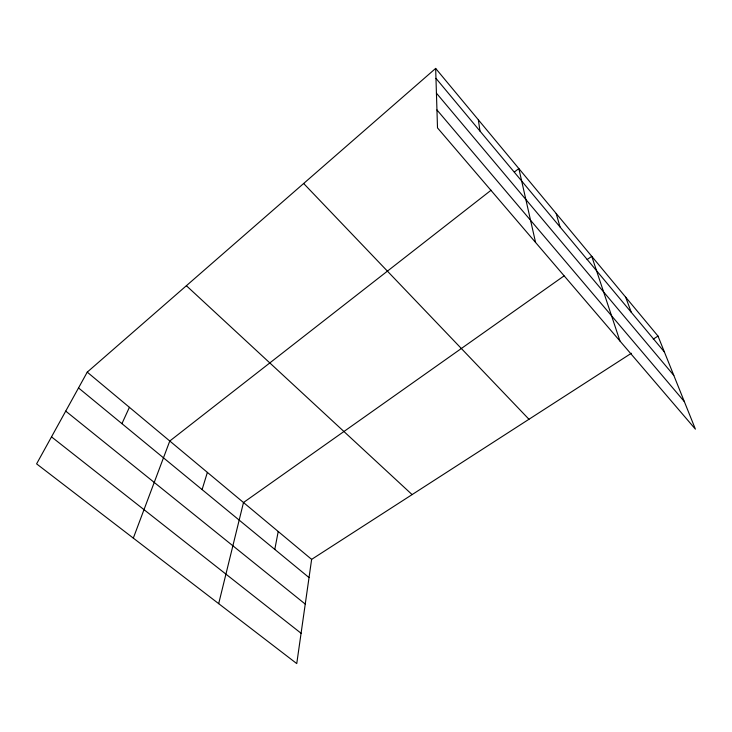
<?xml version="1.0" encoding="UTF-8"?>
<svg xmlns="http://www.w3.org/2000/svg" width="732" height="732" viewBox="0 0 732 732"><rect width="100%" height="100%" fill="white"/><g stroke="black" fill="none" stroke-linecap="round" stroke-linejoin="round"><path stroke-width="1.1" d="M631.35 353.263L311.631 559.376L296.753 663.585L36.6 463.868L87.245 372.14L435.659 68.415L658.004 336.079L695.4 429.153L437.507 127.899L435.659 68.415M274.793 549.403L278.215 531.496M218.685 603.653L243.491 502.518L564.033 275.909M202.096 489.598L207.376 472.387M133.315 538.121L169.778 441.012L491.071 190.229M121.933 423.645L129.399 407.321M514.358 172.047L518.842 168.552L535.577 242.457M587.128 259.576L591.749 256.319L619.958 341.03M653.246 339.145L658.004 336.079M51.505 436.867L301.081 633.272M65.724 411.119L305.244 604.092M78.525 387.933L309.032 577.575M87.245 372.14L311.631 559.376M186.386 285.718L412.107 494.603M303.652 183.485L528.971 419.262M436.949 109.928L684.31 401.557M436.428 93.165L673.806 375.397M435.97 78.351L664.391 351.973M625.65 297.128L631.277 312.308M556.183 213.506L560.044 226.975M478.353 119.81L479.982 131.083"/></g></svg>
